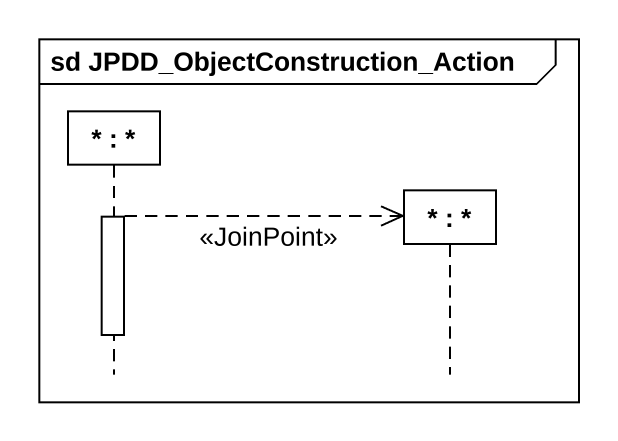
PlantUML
@startuml
mainframe sd JPDD_ObjectConstruction_Action
hide footbox
participant "* : *" as object1
participant "* : *" as object2

activate object1
object1 -->> object2 ** : <<JoinPoint>>
deactivate object1
@enduml
